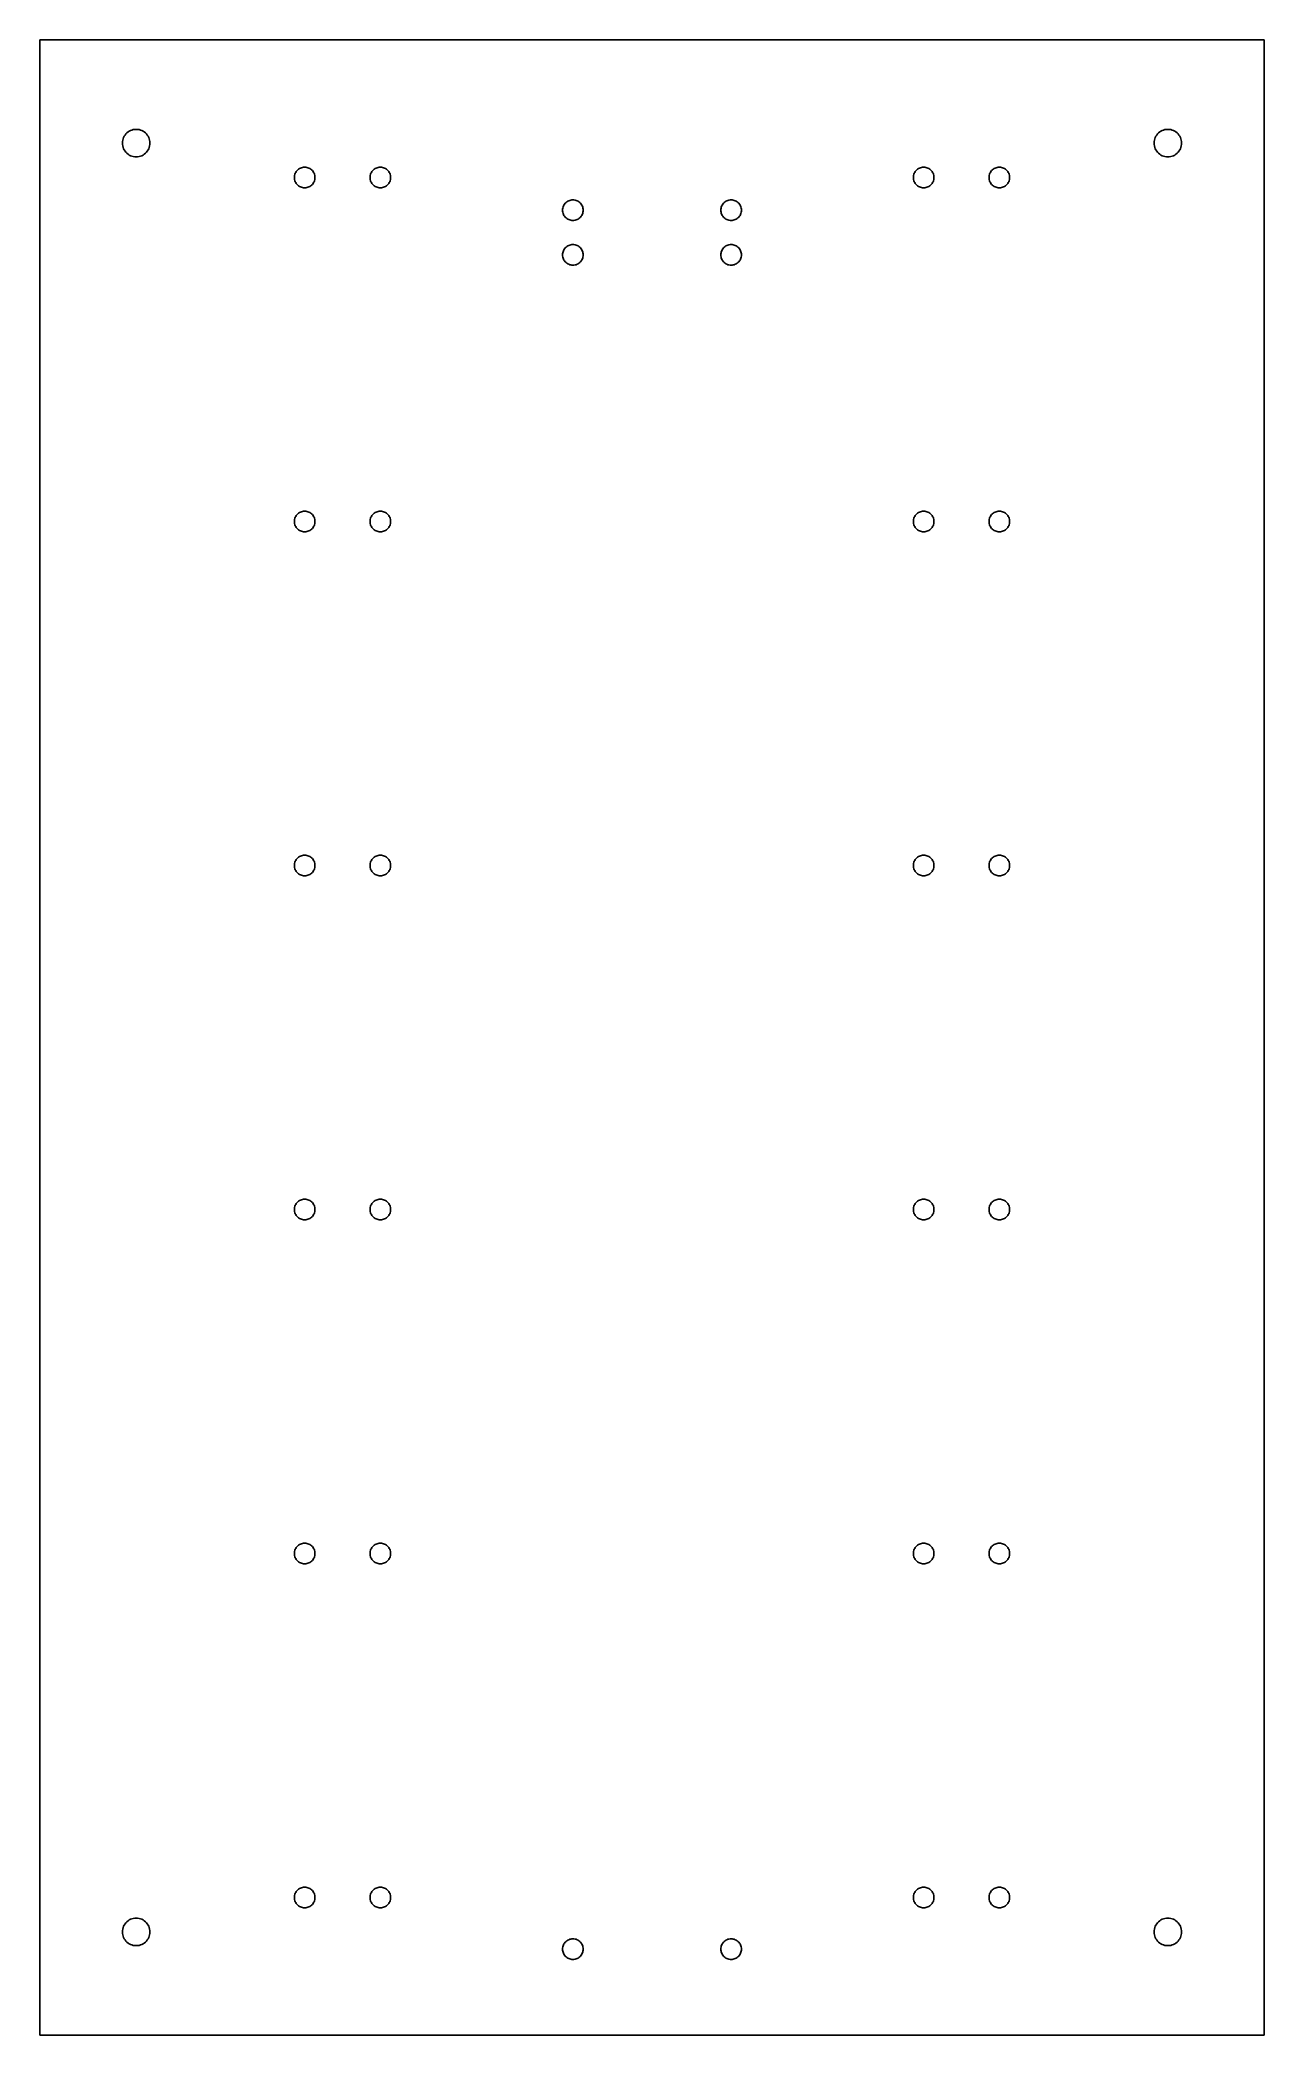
# Model space of a CAD drawing. Extents: x -178 to 178, y -290 to 290.
import ezdxf

# ---------------------------------------------------------------- set-up
doc = ezdxf.new("R2010")
doc.units = 0
doc.layers.get('0').update_dxf_attribs({"linetype": 'CONTINUOUS'})

msp = doc.modelspace()

# ---------------------------------------------------------------- linework, layer by layer
for points in [[(178, 290), (-178, 290), (-178, -290), (178, -290)], [(-150.418, 256.022), (-150.832, 256.087), (-151.236, 256.196), (-151.627, 256.346), (-152, 256.536), (-152.351, 256.764), (-152.677, 257.027), (-152.973, 257.323), (-153.236, 257.649), (-153.464, 258), (-153.654, 258.373), (-153.804, 258.764), (-153.913, 259.168), (-153.978, 259.582), (-154, 260), (-153.978, 260.418), (-153.913, 260.832), (-153.804, 261.236), (-153.654, 261.627), (-153.464, 262), (-153.236, 262.351), (-152.973, 262.677), (-152.677, 262.973), (-152.351, 263.236), (-152, 263.464), (-151.627, 263.654), (-151.236, 263.804), (-150.832, 263.913), (-150.418, 263.978), (-150, 264), (-149.582, 263.978), (-149.168, 263.913), (-148.764, 263.804), (-148.373, 263.654), (-148, 263.464), (-147.649, 263.236), (-147.323, 262.973), (-147.027, 262.677), (-146.764, 262.351), (-146.536, 262), (-146.346, 261.627), (-146.196, 261.236), (-146.087, 260.832), (-146.022, 260.418), (-146, 260), (-146.022, 259.582), (-146.087, 259.168), (-146.196, 258.764), (-146.346, 258.373), (-146.536, 258), (-146.764, 257.649), (-147.027, 257.323), (-147.323, 257.027), (-147.649, 256.764), (-148, 256.536), (-148.373, 256.346), (-148.764, 256.196), (-149.168, 256.087), (-149.582, 256.022), (-150, 256)], [(149.582, 256.022), (149.168, 256.087), (148.764, 256.196), (148.373, 256.346), (148, 256.536), (147.649, 256.764), (147.323, 257.027), (147.027, 257.323), (146.764, 257.649), (146.536, 258), (146.346, 258.373), (146.196, 258.764), (146.087, 259.168), (146.022, 259.582), (146, 260), (146.022, 260.418), (146.087, 260.832), (146.196, 261.236), (146.346, 261.627), (146.536, 262), (146.764, 262.351), (147.027, 262.677), (147.323, 262.973), (147.649, 263.236), (148, 263.464), (148.373, 263.654), (148.764, 263.804), (149.168, 263.913), (149.582, 263.978), (150, 264), (150.418, 263.978), (150.832, 263.913), (151.236, 263.804), (151.627, 263.654), (152, 263.464), (152.351, 263.236), (152.677, 262.973), (152.973, 262.677), (153.236, 262.351), (153.464, 262), (153.654, 261.627), (153.804, 261.236), (153.913, 260.832), (153.978, 260.418), (154, 260), (153.978, 259.582), (153.913, 259.168), (153.804, 258.764), (153.654, 258.373), (153.464, 258), (153.236, 257.649), (152.973, 257.323), (152.677, 257.027), (152.351, 256.764), (152, 256.536), (151.627, 256.346), (151.236, 256.196), (150.832, 256.087), (150.418, 256.022), (150, 256)], [(-101.314, 247.016), (-101.624, 247.066), (-101.927, 247.147), (-102.22, 247.259), (-102.5, 247.402), (-102.763, 247.573), (-103.007, 247.771), (-103.229, 247.993), (-103.427, 248.237), (-103.598, 248.5), (-103.741, 248.78), (-103.853, 249.073), (-103.934, 249.376), (-103.984, 249.686), (-104, 250), (-103.984, 250.314), (-103.934, 250.624), (-103.853, 250.927), (-103.741, 251.22), (-103.598, 251.5), (-103.427, 251.763), (-103.229, 252.007), (-103.007, 252.229), (-102.763, 252.427), (-102.5, 252.598), (-102.22, 252.741), (-101.927, 252.853), (-101.624, 252.934), (-101.314, 252.984), (-101, 253), (-100.686, 252.984), (-100.376, 252.934), (-100.073, 252.853), (-99.7798, 252.741), (-99.5, 252.598), (-99.2366, 252.427), (-98.9926, 252.229), (-98.7706, 252.007), (-98.5729, 251.763), (-98.4019, 251.5), (-98.2594, 251.22), (-98.1468, 250.927), (-98.0656, 250.624), (-98.0164, 250.314), (-98, 250), (-98.0164, 249.686), (-98.0656, 249.376), (-98.1468, 249.073), (-98.2594, 248.78), (-98.4019, 248.5), (-98.5729, 248.237), (-98.7706, 247.993), (-98.9926, 247.771), (-99.2366, 247.573), (-99.5, 247.402), (-99.7798, 247.259), (-100.073, 247.147), (-100.376, 247.066), (-100.686, 247.016), (-101, 247)], [(-79.3136, 247.016), (-79.6237, 247.066), (-79.9271, 247.147), (-80.2202, 247.259), (-80.5, 247.402), (-80.7634, 247.573), (-81.0074, 247.771), (-81.2294, 247.993), (-81.4271, 248.237), (-81.5981, 248.5), (-81.7406, 248.78), (-81.8532, 249.073), (-81.9344, 249.376), (-81.9836, 249.686), (-82, 250), (-81.9836, 250.314), (-81.9344, 250.624), (-81.8532, 250.927), (-81.7406, 251.22), (-81.5981, 251.5), (-81.4271, 251.763), (-81.2294, 252.007), (-81.0074, 252.229), (-80.7634, 252.427), (-80.5, 252.598), (-80.2202, 252.741), (-79.9271, 252.853), (-79.6237, 252.934), (-79.3136, 252.984), (-79, 253), (-78.6864, 252.984), (-78.3763, 252.934), (-78.0729, 252.853), (-77.7798, 252.741), (-77.5, 252.598), (-77.2366, 252.427), (-76.9926, 252.229), (-76.7706, 252.007), (-76.5729, 251.763), (-76.4019, 251.5), (-76.2594, 251.22), (-76.1468, 250.927), (-76.0656, 250.624), (-76.0164, 250.314), (-76, 250), (-76.0164, 249.686), (-76.0656, 249.376), (-76.1468, 249.073), (-76.2594, 248.78), (-76.4019, 248.5), (-76.5729, 248.237), (-76.7706, 247.993), (-76.9926, 247.771), (-77.2366, 247.573), (-77.5, 247.402), (-77.7798, 247.259), (-78.0729, 247.147), (-78.3763, 247.066), (-78.6864, 247.016), (-79, 247)], [(78.6864, 247.016), (78.3763, 247.066), (78.0729, 247.147), (77.7798, 247.259), (77.5, 247.402), (77.2366, 247.573), (76.9926, 247.771), (76.7706, 247.993), (76.5729, 248.237), (76.4019, 248.5), (76.2594, 248.78), (76.1468, 249.073), (76.0656, 249.376), (76.0164, 249.686), (76, 250), (76.0164, 250.314), (76.0656, 250.624), (76.1468, 250.927), (76.2594, 251.22), (76.4019, 251.5), (76.5729, 251.763), (76.7706, 252.007), (76.9926, 252.229), (77.2366, 252.427), (77.5, 252.598), (77.7798, 252.741), (78.0729, 252.853), (78.3763, 252.934), (78.6864, 252.984), (79, 253), (79.3136, 252.984), (79.6237, 252.934), (79.9271, 252.853), (80.2202, 252.741), (80.5, 252.598), (80.7634, 252.427), (81.0074, 252.229), (81.2294, 252.007), (81.4271, 251.763), (81.5981, 251.5), (81.7406, 251.22), (81.8532, 250.927), (81.9344, 250.624), (81.9836, 250.314), (82, 250), (81.9836, 249.686), (81.9344, 249.376), (81.8532, 249.073), (81.7406, 248.78), (81.5981, 248.5), (81.4271, 248.237), (81.2294, 247.993), (81.0074, 247.771), (80.7634, 247.573), (80.5, 247.402), (80.2202, 247.259), (79.9271, 247.147), (79.6237, 247.066), (79.3136, 247.016), (79, 247)], [(100.686, 247.016), (100.376, 247.066), (100.073, 247.147), (99.7798, 247.259), (99.5, 247.402), (99.2366, 247.573), (98.9926, 247.771), (98.7706, 247.993), (98.5729, 248.237), (98.4019, 248.5), (98.2594, 248.78), (98.1468, 249.073), (98.0656, 249.376), (98.0164, 249.686), (98, 250), (98.0164, 250.314), (98.0656, 250.624), (98.1468, 250.927), (98.2594, 251.22), (98.4019, 251.5), (98.5729, 251.763), (98.7706, 252.007), (98.9926, 252.229), (99.2366, 252.427), (99.5, 252.598), (99.7798, 252.741), (100.073, 252.853), (100.376, 252.934), (100.686, 252.984), (101, 253), (101.314, 252.984), (101.624, 252.934), (101.927, 252.853), (102.22, 252.741), (102.5, 252.598), (102.763, 252.427), (103.007, 252.229), (103.229, 252.007), (103.427, 251.763), (103.598, 251.5), (103.741, 251.22), (103.853, 250.927), (103.934, 250.624), (103.984, 250.314), (104, 250), (103.984, 249.686), (103.934, 249.376), (103.853, 249.073), (103.741, 248.78), (103.598, 248.5), (103.427, 248.237), (103.229, 247.993), (103.007, 247.771), (102.763, 247.573), (102.5, 247.402), (102.22, 247.259), (101.927, 247.147), (101.624, 247.066), (101.314, 247.016), (101, 247)], [(-23.3136, 237.516), (-23.6237, 237.566), (-23.9271, 237.647), (-24.2202, 237.759), (-24.5, 237.902), (-24.7634, 238.073), (-25.0074, 238.271), (-25.2294, 238.493), (-25.4271, 238.737), (-25.5981, 239), (-25.7406, 239.28), (-25.8532, 239.573), (-25.9344, 239.876), (-25.9836, 240.186), (-26, 240.5), (-25.9836, 240.814), (-25.9344, 241.124), (-25.8532, 241.427), (-25.7406, 241.72), (-25.5981, 242), (-25.4271, 242.263), (-25.2294, 242.507), (-25.0074, 242.729), (-24.7634, 242.927), (-24.5, 243.098), (-24.2202, 243.241), (-23.9271, 243.353), (-23.6237, 243.434), (-23.3136, 243.484), (-23, 243.5), (-22.6864, 243.484), (-22.3763, 243.434), (-22.0729, 243.353), (-21.7798, 243.241), (-21.5, 243.098), (-21.2366, 242.927), (-20.9926, 242.729), (-20.7706, 242.507), (-20.5729, 242.263), (-20.4019, 242), (-20.2594, 241.72), (-20.1468, 241.427), (-20.0656, 241.124), (-20.0164, 240.814), (-20, 240.5), (-20.0164, 240.186), (-20.0656, 239.876), (-20.1468, 239.573), (-20.2594, 239.28), (-20.4019, 239), (-20.5729, 238.737), (-20.7706, 238.493), (-20.9926, 238.271), (-21.2366, 238.073), (-21.5, 237.902), (-21.7798, 237.759), (-22.0729, 237.647), (-22.3763, 237.566), (-22.6864, 237.516), (-23, 237.5)], [(22.6864, 237.516), (22.3763, 237.566), (22.0729, 237.647), (21.7798, 237.759), (21.5, 237.902), (21.2366, 238.073), (20.9926, 238.271), (20.7706, 238.493), (20.5729, 238.737), (20.4019, 239), (20.2594, 239.28), (20.1468, 239.573), (20.0656, 239.876), (20.0164, 240.186), (20, 240.5), (20.0164, 240.814), (20.0656, 241.124), (20.1468, 241.427), (20.2594, 241.72), (20.4019, 242), (20.5729, 242.263), (20.7706, 242.507), (20.9926, 242.729), (21.2366, 242.927), (21.5, 243.098), (21.7798, 243.241), (22.0729, 243.353), (22.3763, 243.434), (22.6864, 243.484), (23, 243.5), (23.3136, 243.484), (23.6237, 243.434), (23.9271, 243.353), (24.2202, 243.241), (24.5, 243.098), (24.7634, 242.927), (25.0074, 242.729), (25.2294, 242.507), (25.4271, 242.263), (25.5981, 242), (25.7406, 241.72), (25.8532, 241.427), (25.9344, 241.124), (25.9836, 240.814), (26, 240.5), (25.9836, 240.186), (25.9344, 239.876), (25.8532, 239.573), (25.7406, 239.28), (25.5981, 239), (25.4271, 238.737), (25.2294, 238.493), (25.0074, 238.271), (24.7634, 238.073), (24.5, 237.902), (24.2202, 237.759), (23.9271, 237.647), (23.6237, 237.566), (23.3136, 237.516), (23, 237.5)], [(-23.3136, 224.516), (-23.6237, 224.566), (-23.9271, 224.647), (-24.2202, 224.759), (-24.5, 224.902), (-24.7634, 225.073), (-25.0074, 225.271), (-25.2294, 225.493), (-25.4271, 225.737), (-25.5981, 226), (-25.7406, 226.28), (-25.8532, 226.573), (-25.9344, 226.876), (-25.9836, 227.186), (-26, 227.5), (-25.9836, 227.814), (-25.9344, 228.124), (-25.8532, 228.427), (-25.7406, 228.72), (-25.5981, 229), (-25.4271, 229.263), (-25.2294, 229.507), (-25.0074, 229.729), (-24.7634, 229.927), (-24.5, 230.098), (-24.2202, 230.241), (-23.9271, 230.353), (-23.6237, 230.434), (-23.3136, 230.484), (-23, 230.5), (-22.6864, 230.484), (-22.3763, 230.434), (-22.0729, 230.353), (-21.7798, 230.241), (-21.5, 230.098), (-21.2366, 229.927), (-20.9926, 229.729), (-20.7706, 229.507), (-20.5729, 229.263), (-20.4019, 229), (-20.2594, 228.72), (-20.1468, 228.427), (-20.0656, 228.124), (-20.0164, 227.814), (-20, 227.5), (-20.0164, 227.186), (-20.0656, 226.876), (-20.1468, 226.573), (-20.2594, 226.28), (-20.4019, 226), (-20.5729, 225.737), (-20.7706, 225.493), (-20.9926, 225.271), (-21.2366, 225.073), (-21.5, 224.902), (-21.7798, 224.759), (-22.0729, 224.647), (-22.3763, 224.566), (-22.6864, 224.516), (-23, 224.5)], [(22.6864, 224.516), (22.3763, 224.566), (22.0729, 224.647), (21.7798, 224.759), (21.5, 224.902), (21.2366, 225.073), (20.9926, 225.271), (20.7706, 225.493), (20.5729, 225.737), (20.4019, 226), (20.2594, 226.28), (20.1468, 226.573), (20.0656, 226.876), (20.0164, 227.186), (20, 227.5), (20.0164, 227.814), (20.0656, 228.124), (20.1468, 228.427), (20.2594, 228.72), (20.4019, 229), (20.5729, 229.263), (20.7706, 229.507), (20.9926, 229.729), (21.2366, 229.927), (21.5, 230.098), (21.7798, 230.241), (22.0729, 230.353), (22.3763, 230.434), (22.6864, 230.484), (23, 230.5), (23.3136, 230.484), (23.6237, 230.434), (23.9271, 230.353), (24.2202, 230.241), (24.5, 230.098), (24.7634, 229.927), (25.0074, 229.729), (25.2294, 229.507), (25.4271, 229.263), (25.5981, 229), (25.7406, 228.72), (25.8532, 228.427), (25.9344, 228.124), (25.9836, 227.814), (26, 227.5), (25.9836, 227.186), (25.9344, 226.876), (25.8532, 226.573), (25.7406, 226.28), (25.5981, 226), (25.4271, 225.737), (25.2294, 225.493), (25.0074, 225.271), (24.7634, 225.073), (24.5, 224.902), (24.2202, 224.759), (23.9271, 224.647), (23.6237, 224.566), (23.3136, 224.516), (23, 224.5)], [(-101.314, 147.016), (-101.624, 147.066), (-101.927, 147.147), (-102.22, 147.259), (-102.5, 147.402), (-102.763, 147.573), (-103.007, 147.771), (-103.229, 147.993), (-103.427, 148.237), (-103.598, 148.5), (-103.741, 148.78), (-103.853, 149.073), (-103.934, 149.376), (-103.984, 149.686), (-104, 150), (-103.984, 150.314), (-103.934, 150.624), (-103.853, 150.927), (-103.741, 151.22), (-103.598, 151.5), (-103.427, 151.763), (-103.229, 152.007), (-103.007, 152.229), (-102.763, 152.427), (-102.5, 152.598), (-102.22, 152.741), (-101.927, 152.853), (-101.624, 152.934), (-101.314, 152.984), (-101, 153), (-100.686, 152.984), (-100.376, 152.934), (-100.073, 152.853), (-99.7798, 152.741), (-99.5, 152.598), (-99.2366, 152.427), (-98.9926, 152.229), (-98.7706, 152.007), (-98.5729, 151.763), (-98.4019, 151.5), (-98.2594, 151.22), (-98.1468, 150.927), (-98.0656, 150.624), (-98.0164, 150.314), (-98, 150), (-98.0164, 149.686), (-98.0656, 149.376), (-98.1468, 149.073), (-98.2594, 148.78), (-98.4019, 148.5), (-98.5729, 148.237), (-98.7706, 147.993), (-98.9926, 147.771), (-99.2366, 147.573), (-99.5, 147.402), (-99.7798, 147.259), (-100.073, 147.147), (-100.376, 147.066), (-100.686, 147.016), (-101, 147)], [(-79.3136, 147.016), (-79.6237, 147.066), (-79.9271, 147.147), (-80.2202, 147.259), (-80.5, 147.402), (-80.7634, 147.573), (-81.0074, 147.771), (-81.2294, 147.993), (-81.4271, 148.237), (-81.5981, 148.5), (-81.7406, 148.78), (-81.8532, 149.073), (-81.9344, 149.376), (-81.9836, 149.686), (-82, 150), (-81.9836, 150.314), (-81.9344, 150.624), (-81.8532, 150.927), (-81.7406, 151.22), (-81.5981, 151.5), (-81.4271, 151.763), (-81.2294, 152.007), (-81.0074, 152.229), (-80.7634, 152.427), (-80.5, 152.598), (-80.2202, 152.741), (-79.9271, 152.853), (-79.6237, 152.934), (-79.3136, 152.984), (-79, 153), (-78.6864, 152.984), (-78.3763, 152.934), (-78.0729, 152.853), (-77.7798, 152.741), (-77.5, 152.598), (-77.2366, 152.427), (-76.9926, 152.229), (-76.7706, 152.007), (-76.5729, 151.763), (-76.4019, 151.5), (-76.2594, 151.22), (-76.1468, 150.927), (-76.0656, 150.624), (-76.0164, 150.314), (-76, 150), (-76.0164, 149.686), (-76.0656, 149.376), (-76.1468, 149.073), (-76.2594, 148.78), (-76.4019, 148.5), (-76.5729, 148.237), (-76.7706, 147.993), (-76.9926, 147.771), (-77.2366, 147.573), (-77.5, 147.402), (-77.7798, 147.259), (-78.0729, 147.147), (-78.3763, 147.066), (-78.6864, 147.016), (-79, 147)], [(78.6864, 147.016), (78.3763, 147.066), (78.0729, 147.147), (77.7798, 147.259), (77.5, 147.402), (77.2366, 147.573), (76.9926, 147.771), (76.7706, 147.993), (76.5729, 148.237), (76.4019, 148.5), (76.2594, 148.78), (76.1468, 149.073), (76.0656, 149.376), (76.0164, 149.686), (76, 150), (76.0164, 150.314), (76.0656, 150.624), (76.1468, 150.927), (76.2594, 151.22), (76.4019, 151.5), (76.5729, 151.763), (76.7706, 152.007), (76.9926, 152.229), (77.2366, 152.427), (77.5, 152.598), (77.7798, 152.741), (78.0729, 152.853), (78.3763, 152.934), (78.6864, 152.984), (79, 153), (79.3136, 152.984), (79.6237, 152.934), (79.9271, 152.853), (80.2202, 152.741), (80.5, 152.598), (80.7634, 152.427), (81.0074, 152.229), (81.2294, 152.007), (81.4271, 151.763), (81.5981, 151.5), (81.7406, 151.22), (81.8532, 150.927), (81.9344, 150.624), (81.9836, 150.314), (82, 150), (81.9836, 149.686), (81.9344, 149.376), (81.8532, 149.073), (81.7406, 148.78), (81.5981, 148.5), (81.4271, 148.237), (81.2294, 147.993), (81.0074, 147.771), (80.7634, 147.573), (80.5, 147.402), (80.2202, 147.259), (79.9271, 147.147), (79.6237, 147.066), (79.3136, 147.016), (79, 147)], [(100.686, 147.016), (100.376, 147.066), (100.073, 147.147), (99.7798, 147.259), (99.5, 147.402), (99.2366, 147.573), (98.9926, 147.771), (98.7706, 147.993), (98.5729, 148.237), (98.4019, 148.5), (98.2594, 148.78), (98.1468, 149.073), (98.0656, 149.376), (98.0164, 149.686), (98, 150), (98.0164, 150.314), (98.0656, 150.624), (98.1468, 150.927), (98.2594, 151.22), (98.4019, 151.5), (98.5729, 151.763), (98.7706, 152.007), (98.9926, 152.229), (99.2366, 152.427), (99.5, 152.598), (99.7798, 152.741), (100.073, 152.853), (100.376, 152.934), (100.686, 152.984), (101, 153), (101.314, 152.984), (101.624, 152.934), (101.927, 152.853), (102.22, 152.741), (102.5, 152.598), (102.763, 152.427), (103.007, 152.229), (103.229, 152.007), (103.427, 151.763), (103.598, 151.5), (103.741, 151.22), (103.853, 150.927), (103.934, 150.624), (103.984, 150.314), (104, 150), (103.984, 149.686), (103.934, 149.376), (103.853, 149.073), (103.741, 148.78), (103.598, 148.5), (103.427, 148.237), (103.229, 147.993), (103.007, 147.771), (102.763, 147.573), (102.5, 147.402), (102.22, 147.259), (101.927, 147.147), (101.624, 147.066), (101.314, 147.016), (101, 147)], [(-101.314, 47.0164), (-101.624, 47.0656), (-101.927, 47.1468), (-102.22, 47.2594), (-102.5, 47.4019), (-102.763, 47.5729), (-103.007, 47.7706), (-103.229, 47.9926), (-103.427, 48.2366), (-103.598, 48.5), (-103.741, 48.7798), (-103.853, 49.0729), (-103.934, 49.3763), (-103.984, 49.6864), (-104, 50), (-103.984, 50.3136), (-103.934, 50.6237), (-103.853, 50.9271), (-103.741, 51.2202), (-103.598, 51.5), (-103.427, 51.7634), (-103.229, 52.0074), (-103.007, 52.2294), (-102.763, 52.4271), (-102.5, 52.5981), (-102.22, 52.7406), (-101.927, 52.8532), (-101.624, 52.9344), (-101.314, 52.9836), (-101, 53), (-100.686, 52.9836), (-100.376, 52.9344), (-100.073, 52.8532), (-99.7798, 52.7406), (-99.5, 52.5981), (-99.2366, 52.4271), (-98.9926, 52.2294), (-98.7706, 52.0074), (-98.5729, 51.7634), (-98.4019, 51.5), (-98.2594, 51.2202), (-98.1468, 50.9271), (-98.0656, 50.6237), (-98.0164, 50.3136), (-98, 50), (-98.0164, 49.6864), (-98.0656, 49.3763), (-98.1468, 49.0729), (-98.2594, 48.7798), (-98.4019, 48.5), (-98.5729, 48.2366), (-98.7706, 47.9926), (-98.9926, 47.7706), (-99.2366, 47.5729), (-99.5, 47.4019), (-99.7798, 47.2594), (-100.073, 47.1468), (-100.376, 47.0656), (-100.686, 47.0164), (-101, 47)], [(-79.3136, 47.0164), (-79.6237, 47.0656), (-79.9271, 47.1468), (-80.2202, 47.2594), (-80.5, 47.4019), (-80.7634, 47.5729), (-81.0074, 47.7706), (-81.2294, 47.9926), (-81.4271, 48.2366), (-81.5981, 48.5), (-81.7406, 48.7798), (-81.8532, 49.0729), (-81.9344, 49.3763), (-81.9836, 49.6864), (-82, 50), (-81.9836, 50.3136), (-81.9344, 50.6237), (-81.8532, 50.9271), (-81.7406, 51.2202), (-81.5981, 51.5), (-81.4271, 51.7634), (-81.2294, 52.0074), (-81.0074, 52.2294), (-80.7634, 52.4271), (-80.5, 52.5981), (-80.2202, 52.7406), (-79.9271, 52.8532), (-79.6237, 52.9344), (-79.3136, 52.9836), (-79, 53), (-78.6864, 52.9836), (-78.3763, 52.9344), (-78.0729, 52.8532), (-77.7798, 52.7406), (-77.5, 52.5981), (-77.2366, 52.4271), (-76.9926, 52.2294), (-76.7706, 52.0074), (-76.5729, 51.7634), (-76.4019, 51.5), (-76.2594, 51.2202), (-76.1468, 50.9271), (-76.0656, 50.6237), (-76.0164, 50.3136), (-76, 50), (-76.0164, 49.6864), (-76.0656, 49.3763), (-76.1468, 49.0729), (-76.2594, 48.7798), (-76.4019, 48.5), (-76.5729, 48.2366), (-76.7706, 47.9926), (-76.9926, 47.7706), (-77.2366, 47.5729), (-77.5, 47.4019), (-77.7798, 47.2594), (-78.0729, 47.1468), (-78.3763, 47.0656), (-78.6864, 47.0164), (-79, 47)], [(78.6864, 47.0164), (78.3763, 47.0656), (78.0729, 47.1468), (77.7798, 47.2594), (77.5, 47.4019), (77.2366, 47.5729), (76.9926, 47.7706), (76.7706, 47.9926), (76.5729, 48.2366), (76.4019, 48.5), (76.2594, 48.7798), (76.1468, 49.0729), (76.0656, 49.3763), (76.0164, 49.6864), (76, 50), (76.0164, 50.3136), (76.0656, 50.6237), (76.1468, 50.9271), (76.2594, 51.2202), (76.4019, 51.5), (76.5729, 51.7634), (76.7706, 52.0074), (76.9926, 52.2294), (77.2366, 52.4271), (77.5, 52.5981), (77.7798, 52.7406), (78.0729, 52.8532), (78.3763, 52.9344), (78.6864, 52.9836), (79, 53), (79.3136, 52.9836), (79.6237, 52.9344), (79.9271, 52.8532), (80.2202, 52.7406), (80.5, 52.5981), (80.7634, 52.4271), (81.0074, 52.2294), (81.2294, 52.0074), (81.4271, 51.7634), (81.5981, 51.5), (81.7406, 51.2202), (81.8532, 50.9271), (81.9344, 50.6237), (81.9836, 50.3136), (82, 50), (81.9836, 49.6864), (81.9344, 49.3763), (81.8532, 49.0729), (81.7406, 48.7798), (81.5981, 48.5), (81.4271, 48.2366), (81.2294, 47.9926), (81.0074, 47.7706), (80.7634, 47.5729), (80.5, 47.4019), (80.2202, 47.2594), (79.9271, 47.1468), (79.6237, 47.0656), (79.3136, 47.0164), (79, 47)], [(100.686, 47.0164), (100.376, 47.0656), (100.073, 47.1468), (99.7798, 47.2594), (99.5, 47.4019), (99.2366, 47.5729), (98.9926, 47.7706), (98.7706, 47.9926), (98.5729, 48.2366), (98.4019, 48.5), (98.2594, 48.7798), (98.1468, 49.0729), (98.0656, 49.3763), (98.0164, 49.6864), (98, 50), (98.0164, 50.3136), (98.0656, 50.6237), (98.1468, 50.9271), (98.2594, 51.2202), (98.4019, 51.5), (98.5729, 51.7634), (98.7706, 52.0074), (98.9926, 52.2294), (99.2366, 52.4271), (99.5, 52.5981), (99.7798, 52.7406), (100.073, 52.8532), (100.376, 52.9344), (100.686, 52.9836), (101, 53), (101.314, 52.9836), (101.624, 52.9344), (101.927, 52.8532), (102.22, 52.7406), (102.5, 52.5981), (102.763, 52.4271), (103.007, 52.2294), (103.229, 52.0074), (103.427, 51.7634), (103.598, 51.5), (103.741, 51.2202), (103.853, 50.9271), (103.934, 50.6237), (103.984, 50.3136), (104, 50), (103.984, 49.6864), (103.934, 49.3763), (103.853, 49.0729), (103.741, 48.7798), (103.598, 48.5), (103.427, 48.2366), (103.229, 47.9926), (103.007, 47.7706), (102.763, 47.5729), (102.5, 47.4019), (102.22, 47.2594), (101.927, 47.1468), (101.624, 47.0656), (101.314, 47.0164), (101, 47)], [(-101.314, -52.9836), (-101.624, -52.9344), (-101.927, -52.8532), (-102.22, -52.7406), (-102.5, -52.5981), (-102.763, -52.4271), (-103.007, -52.2294), (-103.229, -52.0074), (-103.427, -51.7634), (-103.598, -51.5), (-103.741, -51.2202), (-103.853, -50.9271), (-103.934, -50.6237), (-103.984, -50.3136), (-104, -50), (-103.984, -49.6864), (-103.934, -49.3763), (-103.853, -49.0729), (-103.741, -48.7798), (-103.598, -48.5), (-103.427, -48.2366), (-103.229, -47.9926), (-103.007, -47.7706), (-102.763, -47.5729), (-102.5, -47.4019), (-102.22, -47.2594), (-101.927, -47.1468), (-101.624, -47.0656), (-101.314, -47.0164), (-101, -47), (-100.686, -47.0164), (-100.376, -47.0656), (-100.073, -47.1468), (-99.7798, -47.2594), (-99.5, -47.4019), (-99.2366, -47.5729), (-98.9926, -47.7706), (-98.7706, -47.9926), (-98.5729, -48.2366), (-98.4019, -48.5), (-98.2594, -48.7798), (-98.1468, -49.0729), (-98.0656, -49.3763), (-98.0164, -49.6864), (-98, -50), (-98.0164, -50.3136), (-98.0656, -50.6237), (-98.1468, -50.9271), (-98.2594, -51.2202), (-98.4019, -51.5), (-98.5729, -51.7634), (-98.7706, -52.0074), (-98.9926, -52.2294), (-99.2366, -52.4271), (-99.5, -52.5981), (-99.7798, -52.7406), (-100.073, -52.8532), (-100.376, -52.9344), (-100.686, -52.9836), (-101, -53)], [(-79.3136, -52.9836), (-79.6237, -52.9344), (-79.9271, -52.8532), (-80.2202, -52.7406), (-80.5, -52.5981), (-80.7634, -52.4271), (-81.0074, -52.2294), (-81.2294, -52.0074), (-81.4271, -51.7634), (-81.5981, -51.5), (-81.7406, -51.2202), (-81.8532, -50.9271), (-81.9344, -50.6237), (-81.9836, -50.3136), (-82, -50), (-81.9836, -49.6864), (-81.9344, -49.3763), (-81.8532, -49.0729), (-81.7406, -48.7798), (-81.5981, -48.5), (-81.4271, -48.2366), (-81.2294, -47.9926), (-81.0074, -47.7706), (-80.7634, -47.5729), (-80.5, -47.4019), (-80.2202, -47.2594), (-79.9271, -47.1468), (-79.6237, -47.0656), (-79.3136, -47.0164), (-79, -47), (-78.6864, -47.0164), (-78.3763, -47.0656), (-78.0729, -47.1468), (-77.7798, -47.2594), (-77.5, -47.4019), (-77.2366, -47.5729), (-76.9926, -47.7706), (-76.7706, -47.9926), (-76.5729, -48.2366), (-76.4019, -48.5), (-76.2594, -48.7798), (-76.1468, -49.0729), (-76.0656, -49.3763), (-76.0164, -49.6864), (-76, -50), (-76.0164, -50.3136), (-76.0656, -50.6237), (-76.1468, -50.9271), (-76.2594, -51.2202), (-76.4019, -51.5), (-76.5729, -51.7634), (-76.7706, -52.0074), (-76.9926, -52.2294), (-77.2366, -52.4271), (-77.5, -52.5981), (-77.7798, -52.7406), (-78.0729, -52.8532), (-78.3763, -52.9344), (-78.6864, -52.9836), (-79, -53)], [(78.6864, -52.9836), (78.3763, -52.9344), (78.0729, -52.8532), (77.7798, -52.7406), (77.5, -52.5981), (77.2366, -52.4271), (76.9926, -52.2294), (76.7706, -52.0074), (76.5729, -51.7634), (76.4019, -51.5), (76.2594, -51.2202), (76.1468, -50.9271), (76.0656, -50.6237), (76.0164, -50.3136), (76, -50), (76.0164, -49.6864), (76.0656, -49.3763), (76.1468, -49.0729), (76.2594, -48.7798), (76.4019, -48.5), (76.5729, -48.2366), (76.7706, -47.9926), (76.9926, -47.7706), (77.2366, -47.5729), (77.5, -47.4019), (77.7798, -47.2594), (78.0729, -47.1468), (78.3763, -47.0656), (78.6864, -47.0164), (79, -47), (79.3136, -47.0164), (79.6237, -47.0656), (79.9271, -47.1468), (80.2202, -47.2594), (80.5, -47.4019), (80.7634, -47.5729), (81.0074, -47.7706), (81.2294, -47.9926), (81.4271, -48.2366), (81.5981, -48.5), (81.7406, -48.7798), (81.8532, -49.0729), (81.9344, -49.3763), (81.9836, -49.6864), (82, -50), (81.9836, -50.3136), (81.9344, -50.6237), (81.8532, -50.9271), (81.7406, -51.2202), (81.5981, -51.5), (81.4271, -51.7634), (81.2294, -52.0074), (81.0074, -52.2294), (80.7634, -52.4271), (80.5, -52.5981), (80.2202, -52.7406), (79.9271, -52.8532), (79.6237, -52.9344), (79.3136, -52.9836), (79, -53)], [(100.686, -52.9836), (100.376, -52.9344), (100.073, -52.8532), (99.7798, -52.7406), (99.5, -52.5981), (99.2366, -52.4271), (98.9926, -52.2294), (98.7706, -52.0074), (98.5729, -51.7634), (98.4019, -51.5), (98.2594, -51.2202), (98.1468, -50.9271), (98.0656, -50.6237), (98.0164, -50.3136), (98, -50), (98.0164, -49.6864), (98.0656, -49.3763), (98.1468, -49.0729), (98.2594, -48.7798), (98.4019, -48.5), (98.5729, -48.2366), (98.7706, -47.9926), (98.9926, -47.7706), (99.2366, -47.5729), (99.5, -47.4019), (99.7798, -47.2594), (100.073, -47.1468), (100.376, -47.0656), (100.686, -47.0164), (101, -47), (101.314, -47.0164), (101.624, -47.0656), (101.927, -47.1468), (102.22, -47.2594), (102.5, -47.4019), (102.763, -47.5729), (103.007, -47.7706), (103.229, -47.9926), (103.427, -48.2366), (103.598, -48.5), (103.741, -48.7798), (103.853, -49.0729), (103.934, -49.3763), (103.984, -49.6864), (104, -50), (103.984, -50.3136), (103.934, -50.6237), (103.853, -50.9271), (103.741, -51.2202), (103.598, -51.5), (103.427, -51.7634), (103.229, -52.0074), (103.007, -52.2294), (102.763, -52.4271), (102.5, -52.5981), (102.22, -52.7406), (101.927, -52.8532), (101.624, -52.9344), (101.314, -52.9836), (101, -53)], [(-101.314, -152.984), (-101.624, -152.934), (-101.927, -152.853), (-102.22, -152.741), (-102.5, -152.598), (-102.763, -152.427), (-103.007, -152.229), (-103.229, -152.007), (-103.427, -151.763), (-103.598, -151.5), (-103.741, -151.22), (-103.853, -150.927), (-103.934, -150.624), (-103.984, -150.314), (-104, -150), (-103.984, -149.686), (-103.934, -149.376), (-103.853, -149.073), (-103.741, -148.78), (-103.598, -148.5), (-103.427, -148.237), (-103.229, -147.993), (-103.007, -147.771), (-102.763, -147.573), (-102.5, -147.402), (-102.22, -147.259), (-101.927, -147.147), (-101.624, -147.066), (-101.314, -147.016), (-101, -147), (-100.686, -147.016), (-100.376, -147.066), (-100.073, -147.147), (-99.7798, -147.259), (-99.5, -147.402), (-99.2366, -147.573), (-98.9926, -147.771), (-98.7706, -147.993), (-98.5729, -148.237), (-98.4019, -148.5), (-98.2594, -148.78), (-98.1468, -149.073), (-98.0656, -149.376), (-98.0164, -149.686), (-98, -150), (-98.0164, -150.314), (-98.0656, -150.624), (-98.1468, -150.927), (-98.2594, -151.22), (-98.4019, -151.5), (-98.5729, -151.763), (-98.7706, -152.007), (-98.9926, -152.229), (-99.2366, -152.427), (-99.5, -152.598), (-99.7798, -152.741), (-100.073, -152.853), (-100.376, -152.934), (-100.686, -152.984), (-101, -153)], [(-79.3136, -152.984), (-79.6237, -152.934), (-79.9271, -152.853), (-80.2202, -152.741), (-80.5, -152.598), (-80.7634, -152.427), (-81.0074, -152.229), (-81.2294, -152.007), (-81.4271, -151.763), (-81.5981, -151.5), (-81.7406, -151.22), (-81.8532, -150.927), (-81.9344, -150.624), (-81.9836, -150.314), (-82, -150), (-81.9836, -149.686), (-81.9344, -149.376), (-81.8532, -149.073), (-81.7406, -148.78), (-81.5981, -148.5), (-81.4271, -148.237), (-81.2294, -147.993), (-81.0074, -147.771), (-80.7634, -147.573), (-80.5, -147.402), (-80.2202, -147.259), (-79.9271, -147.147), (-79.6237, -147.066), (-79.3136, -147.016), (-79, -147), (-78.6864, -147.016), (-78.3763, -147.066), (-78.0729, -147.147), (-77.7798, -147.259), (-77.5, -147.402), (-77.2366, -147.573), (-76.9926, -147.771), (-76.7706, -147.993), (-76.5729, -148.237), (-76.4019, -148.5), (-76.2594, -148.78), (-76.1468, -149.073), (-76.0656, -149.376), (-76.0164, -149.686), (-76, -150), (-76.0164, -150.314), (-76.0656, -150.624), (-76.1468, -150.927), (-76.2594, -151.22), (-76.4019, -151.5), (-76.5729, -151.763), (-76.7706, -152.007), (-76.9926, -152.229), (-77.2366, -152.427), (-77.5, -152.598), (-77.7798, -152.741), (-78.0729, -152.853), (-78.3763, -152.934), (-78.6864, -152.984), (-79, -153)], [(78.6864, -152.984), (78.3763, -152.934), (78.0729, -152.853), (77.7798, -152.741), (77.5, -152.598), (77.2366, -152.427), (76.9926, -152.229), (76.7706, -152.007), (76.5729, -151.763), (76.4019, -151.5), (76.2594, -151.22), (76.1468, -150.927), (76.0656, -150.624), (76.0164, -150.314), (76, -150), (76.0164, -149.686), (76.0656, -149.376), (76.1468, -149.073), (76.2594, -148.78), (76.4019, -148.5), (76.5729, -148.237), (76.7706, -147.993), (76.9926, -147.771), (77.2366, -147.573), (77.5, -147.402), (77.7798, -147.259), (78.0729, -147.147), (78.3763, -147.066), (78.6864, -147.016), (79, -147), (79.3136, -147.016), (79.6237, -147.066), (79.9271, -147.147), (80.2202, -147.259), (80.5, -147.402), (80.7634, -147.573), (81.0074, -147.771), (81.2294, -147.993), (81.4271, -148.237), (81.5981, -148.5), (81.7406, -148.78), (81.8532, -149.073), (81.9344, -149.376), (81.9836, -149.686), (82, -150), (81.9836, -150.314), (81.9344, -150.624), (81.8532, -150.927), (81.7406, -151.22), (81.5981, -151.5), (81.4271, -151.763), (81.2294, -152.007), (81.0074, -152.229), (80.7634, -152.427), (80.5, -152.598), (80.2202, -152.741), (79.9271, -152.853), (79.6237, -152.934), (79.3136, -152.984), (79, -153)], [(100.686, -152.984), (100.376, -152.934), (100.073, -152.853), (99.7798, -152.741), (99.5, -152.598), (99.2366, -152.427), (98.9926, -152.229), (98.7706, -152.007), (98.5729, -151.763), (98.4019, -151.5), (98.2594, -151.22), (98.1468, -150.927), (98.0656, -150.624), (98.0164, -150.314), (98, -150), (98.0164, -149.686), (98.0656, -149.376), (98.1468, -149.073), (98.2594, -148.78), (98.4019, -148.5), (98.5729, -148.237), (98.7706, -147.993), (98.9926, -147.771), (99.2366, -147.573), (99.5, -147.402), (99.7798, -147.259), (100.073, -147.147), (100.376, -147.066), (100.686, -147.016), (101, -147), (101.314, -147.016), (101.624, -147.066), (101.927, -147.147), (102.22, -147.259), (102.5, -147.402), (102.763, -147.573), (103.007, -147.771), (103.229, -147.993), (103.427, -148.237), (103.598, -148.5), (103.741, -148.78), (103.853, -149.073), (103.934, -149.376), (103.984, -149.686), (104, -150), (103.984, -150.314), (103.934, -150.624), (103.853, -150.927), (103.741, -151.22), (103.598, -151.5), (103.427, -151.763), (103.229, -152.007), (103.007, -152.229), (102.763, -152.427), (102.5, -152.598), (102.22, -152.741), (101.927, -152.853), (101.624, -152.934), (101.314, -152.984), (101, -153)], [(-101.314, -252.984), (-101.624, -252.934), (-101.927, -252.853), (-102.22, -252.741), (-102.5, -252.598), (-102.763, -252.427), (-103.007, -252.229), (-103.229, -252.007), (-103.427, -251.763), (-103.598, -251.5), (-103.741, -251.22), (-103.853, -250.927), (-103.934, -250.624), (-103.984, -250.314), (-104, -250), (-103.984, -249.686), (-103.934, -249.376), (-103.853, -249.073), (-103.741, -248.78), (-103.598, -248.5), (-103.427, -248.237), (-103.229, -247.993), (-103.007, -247.771), (-102.763, -247.573), (-102.5, -247.402), (-102.22, -247.259), (-101.927, -247.147), (-101.624, -247.066), (-101.314, -247.016), (-101, -247), (-100.686, -247.016), (-100.376, -247.066), (-100.073, -247.147), (-99.7798, -247.259), (-99.5, -247.402), (-99.2366, -247.573), (-98.9926, -247.771), (-98.7706, -247.993), (-98.5729, -248.237), (-98.4019, -248.5), (-98.2594, -248.78), (-98.1468, -249.073), (-98.0656, -249.376), (-98.0164, -249.686), (-98, -250), (-98.0164, -250.314), (-98.0656, -250.624), (-98.1468, -250.927), (-98.2594, -251.22), (-98.4019, -251.5), (-98.5729, -251.763), (-98.7706, -252.007), (-98.9926, -252.229), (-99.2366, -252.427), (-99.5, -252.598), (-99.7798, -252.741), (-100.073, -252.853), (-100.376, -252.934), (-100.686, -252.984), (-101, -253)], [(-79.3136, -252.984), (-79.6237, -252.934), (-79.9271, -252.853), (-80.2202, -252.741), (-80.5, -252.598), (-80.7634, -252.427), (-81.0074, -252.229), (-81.2294, -252.007), (-81.4271, -251.763), (-81.5981, -251.5), (-81.7406, -251.22), (-81.8532, -250.927), (-81.9344, -250.624), (-81.9836, -250.314), (-82, -250), (-81.9836, -249.686), (-81.9344, -249.376), (-81.8532, -249.073), (-81.7406, -248.78), (-81.5981, -248.5), (-81.4271, -248.237), (-81.2294, -247.993), (-81.0074, -247.771), (-80.7634, -247.573), (-80.5, -247.402), (-80.2202, -247.259), (-79.9271, -247.147), (-79.6237, -247.066), (-79.3136, -247.016), (-79, -247), (-78.6864, -247.016), (-78.3763, -247.066), (-78.0729, -247.147), (-77.7798, -247.259), (-77.5, -247.402), (-77.2366, -247.573), (-76.9926, -247.771), (-76.7706, -247.993), (-76.5729, -248.237), (-76.4019, -248.5), (-76.2594, -248.78), (-76.1468, -249.073), (-76.0656, -249.376), (-76.0164, -249.686), (-76, -250), (-76.0164, -250.314), (-76.0656, -250.624), (-76.1468, -250.927), (-76.2594, -251.22), (-76.4019, -251.5), (-76.5729, -251.763), (-76.7706, -252.007), (-76.9926, -252.229), (-77.2366, -252.427), (-77.5, -252.598), (-77.7798, -252.741), (-78.0729, -252.853), (-78.3763, -252.934), (-78.6864, -252.984), (-79, -253)], [(78.6864, -252.984), (78.3763, -252.934), (78.0729, -252.853), (77.7798, -252.741), (77.5, -252.598), (77.2366, -252.427), (76.9926, -252.229), (76.7706, -252.007), (76.5729, -251.763), (76.4019, -251.5), (76.2594, -251.22), (76.1468, -250.927), (76.0656, -250.624), (76.0164, -250.314), (76, -250), (76.0164, -249.686), (76.0656, -249.376), (76.1468, -249.073), (76.2594, -248.78), (76.4019, -248.5), (76.5729, -248.237), (76.7706, -247.993), (76.9926, -247.771), (77.2366, -247.573), (77.5, -247.402), (77.7798, -247.259), (78.0729, -247.147), (78.3763, -247.066), (78.6864, -247.016), (79, -247), (79.3136, -247.016), (79.6237, -247.066), (79.9271, -247.147), (80.2202, -247.259), (80.5, -247.402), (80.7634, -247.573), (81.0074, -247.771), (81.2294, -247.993), (81.4271, -248.237), (81.5981, -248.5), (81.7406, -248.78), (81.8532, -249.073), (81.9344, -249.376), (81.9836, -249.686), (82, -250), (81.9836, -250.314), (81.9344, -250.624), (81.8532, -250.927), (81.7406, -251.22), (81.5981, -251.5), (81.4271, -251.763), (81.2294, -252.007), (81.0074, -252.229), (80.7634, -252.427), (80.5, -252.598), (80.2202, -252.741), (79.9271, -252.853), (79.6237, -252.934), (79.3136, -252.984), (79, -253)], [(100.686, -252.984), (100.376, -252.934), (100.073, -252.853), (99.7798, -252.741), (99.5, -252.598), (99.2366, -252.427), (98.9926, -252.229), (98.7706, -252.007), (98.5729, -251.763), (98.4019, -251.5), (98.2594, -251.22), (98.1468, -250.927), (98.0656, -250.624), (98.0164, -250.314), (98, -250), (98.0164, -249.686), (98.0656, -249.376), (98.1468, -249.073), (98.2594, -248.78), (98.4019, -248.5), (98.5729, -248.237), (98.7706, -247.993), (98.9926, -247.771), (99.2366, -247.573), (99.5, -247.402), (99.7798, -247.259), (100.073, -247.147), (100.376, -247.066), (100.686, -247.016), (101, -247), (101.314, -247.016), (101.624, -247.066), (101.927, -247.147), (102.22, -247.259), (102.5, -247.402), (102.763, -247.573), (103.007, -247.771), (103.229, -247.993), (103.427, -248.237), (103.598, -248.5), (103.741, -248.78), (103.853, -249.073), (103.934, -249.376), (103.984, -249.686), (104, -250), (103.984, -250.314), (103.934, -250.624), (103.853, -250.927), (103.741, -251.22), (103.598, -251.5), (103.427, -251.763), (103.229, -252.007), (103.007, -252.229), (102.763, -252.427), (102.5, -252.598), (102.22, -252.741), (101.927, -252.853), (101.624, -252.934), (101.314, -252.984), (101, -253)], [(-150.418, -263.978), (-150.832, -263.913), (-151.236, -263.804), (-151.627, -263.654), (-152, -263.464), (-152.351, -263.236), (-152.677, -262.973), (-152.973, -262.677), (-153.236, -262.351), (-153.464, -262), (-153.654, -261.627), (-153.804, -261.236), (-153.913, -260.832), (-153.978, -260.418), (-154, -260), (-153.978, -259.582), (-153.913, -259.168), (-153.804, -258.764), (-153.654, -258.373), (-153.464, -258), (-153.236, -257.649), (-152.973, -257.323), (-152.677, -257.027), (-152.351, -256.764), (-152, -256.536), (-151.627, -256.346), (-151.236, -256.196), (-150.832, -256.087), (-150.418, -256.022), (-150, -256), (-149.582, -256.022), (-149.168, -256.087), (-148.764, -256.196), (-148.373, -256.346), (-148, -256.536), (-147.649, -256.764), (-147.323, -257.027), (-147.027, -257.323), (-146.764, -257.649), (-146.536, -258), (-146.346, -258.373), (-146.196, -258.764), (-146.087, -259.168), (-146.022, -259.582), (-146, -260), (-146.022, -260.418), (-146.087, -260.832), (-146.196, -261.236), (-146.346, -261.627), (-146.536, -262), (-146.764, -262.351), (-147.027, -262.677), (-147.323, -262.973), (-147.649, -263.236), (-148, -263.464), (-148.373, -263.654), (-148.764, -263.804), (-149.168, -263.913), (-149.582, -263.978), (-150, -264)], [(149.582, -263.978), (149.168, -263.913), (148.764, -263.804), (148.373, -263.654), (148, -263.464), (147.649, -263.236), (147.323, -262.973), (147.027, -262.677), (146.764, -262.351), (146.536, -262), (146.346, -261.627), (146.196, -261.236), (146.087, -260.832), (146.022, -260.418), (146, -260), (146.022, -259.582), (146.087, -259.168), (146.196, -258.764), (146.346, -258.373), (146.536, -258), (146.764, -257.649), (147.027, -257.323), (147.323, -257.027), (147.649, -256.764), (148, -256.536), (148.373, -256.346), (148.764, -256.196), (149.168, -256.087), (149.582, -256.022), (150, -256), (150.418, -256.022), (150.832, -256.087), (151.236, -256.196), (151.627, -256.346), (152, -256.536), (152.351, -256.764), (152.677, -257.027), (152.973, -257.323), (153.236, -257.649), (153.464, -258), (153.654, -258.373), (153.804, -258.764), (153.913, -259.168), (153.978, -259.582), (154, -260), (153.978, -260.418), (153.913, -260.832), (153.804, -261.236), (153.654, -261.627), (153.464, -262), (153.236, -262.351), (152.973, -262.677), (152.677, -262.973), (152.351, -263.236), (152, -263.464), (151.627, -263.654), (151.236, -263.804), (150.832, -263.913), (150.418, -263.978), (150, -264)], [(-23.3136, -267.984), (-23.6237, -267.934), (-23.9271, -267.853), (-24.2202, -267.741), (-24.5, -267.598), (-24.7634, -267.427), (-25.0074, -267.229), (-25.2294, -267.007), (-25.4271, -266.763), (-25.5981, -266.5), (-25.7406, -266.22), (-25.8532, -265.927), (-25.9344, -265.624), (-25.9836, -265.314), (-26, -265), (-25.9836, -264.686), (-25.9344, -264.376), (-25.8532, -264.073), (-25.7406, -263.78), (-25.5981, -263.5), (-25.4271, -263.237), (-25.2294, -262.993), (-25.0074, -262.771), (-24.7634, -262.573), (-24.5, -262.402), (-24.2202, -262.259), (-23.9271, -262.147), (-23.6237, -262.066), (-23.3136, -262.016), (-23, -262), (-22.6864, -262.016), (-22.3763, -262.066), (-22.0729, -262.147), (-21.7798, -262.259), (-21.5, -262.402), (-21.2366, -262.573), (-20.9926, -262.771), (-20.7706, -262.993), (-20.5729, -263.237), (-20.4019, -263.5), (-20.2594, -263.78), (-20.1468, -264.073), (-20.0656, -264.376), (-20.0164, -264.686), (-20, -265), (-20.0164, -265.314), (-20.0656, -265.624), (-20.1468, -265.927), (-20.2594, -266.22), (-20.4019, -266.5), (-20.5729, -266.763), (-20.7706, -267.007), (-20.9926, -267.229), (-21.2366, -267.427), (-21.5, -267.598), (-21.7798, -267.741), (-22.0729, -267.853), (-22.3763, -267.934), (-22.6864, -267.984), (-23, -268)], [(22.6864, -267.984), (22.3763, -267.934), (22.0729, -267.853), (21.7798, -267.741), (21.5, -267.598), (21.2366, -267.427), (20.9926, -267.229), (20.7706, -267.007), (20.5729, -266.763), (20.4019, -266.5), (20.2594, -266.22), (20.1468, -265.927), (20.0656, -265.624), (20.0164, -265.314), (20, -265), (20.0164, -264.686), (20.0656, -264.376), (20.1468, -264.073), (20.2594, -263.78), (20.4019, -263.5), (20.5729, -263.237), (20.7706, -262.993), (20.9926, -262.771), (21.2366, -262.573), (21.5, -262.402), (21.7798, -262.259), (22.0729, -262.147), (22.3763, -262.066), (22.6864, -262.016), (23, -262), (23.3136, -262.016), (23.6237, -262.066), (23.9271, -262.147), (24.2202, -262.259), (24.5, -262.402), (24.7634, -262.573), (25.0074, -262.771), (25.2294, -262.993), (25.4271, -263.237), (25.5981, -263.5), (25.7406, -263.78), (25.8532, -264.073), (25.9344, -264.376), (25.9836, -264.686), (26, -265), (25.9836, -265.314), (25.9344, -265.624), (25.8532, -265.927), (25.7406, -266.22), (25.5981, -266.5), (25.4271, -266.763), (25.2294, -267.007), (25.0074, -267.229), (24.7634, -267.427), (24.5, -267.598), (24.2202, -267.741), (23.9271, -267.853), (23.6237, -267.934), (23.3136, -267.984), (23, -268)]]:
    msp.add_lwpolyline(points, close=True)

doc.saveas('drawing.dxf')
